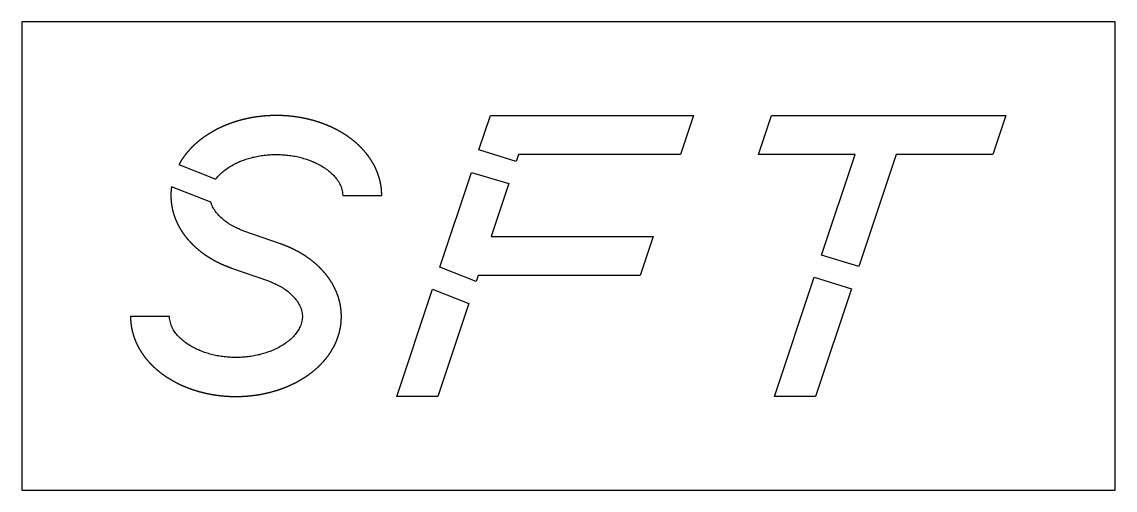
# Model space of a CAD drawing. Extents: x -732 to 2500, y -1000 to 1032.
# Drawn here: x 1000 to 1700, y 400 to 700 of the extents above; entities that cross this region are included whole.
import ezdxf

# ---------------------------------------------------------------- set-up
doc = ezdxf.new("R2010")
doc.units = 0
doc.header["$MEASUREMENT"] = 0
doc.layers.add('Text 5', color=242, linetype='Continuous')

msp = doc.modelspace()

# ---------------------------------------------------------------- linework, layer by layer
at = {"layer": 'Text 5'}
for points in [[(1000, 400), (1700, 400), (1700, 700), (1000, 700)], [(1207.41, 627.46), (1207.21, 627.59), (1207, 627.73), (1206.79, 627.86), (1206.58, 628), (1206.37, 628.13), (1206.16, 628.26), (1205.95, 628.39), (1205.74, 628.52), (1205.53, 628.65), (1205.32, 628.78), (1205.1, 628.91), (1204.89, 629.04), (1204.68, 629.17), (1204.46, 629.29), (1204.25, 629.42), (1204.03, 629.55), (1203.81, 629.67), (1203.6, 629.79), (1203.38, 629.92), (1203.16, 630.04), (1202.94, 630.16), (1202.72, 630.28), (1202.5, 630.4), (1202.28, 630.52), (1202.06, 630.64), (1201.84, 630.76), (1201.62, 630.88), (1201.39, 630.99), (1201.17, 631.11), (1200.95, 631.22), (1200.72, 631.34), (1200.5, 631.45), (1200.27, 631.56), (1200.05, 631.68), (1199.82, 631.79), (1199.59, 631.9), (1199.36, 632.01), (1199.14, 632.12), (1198.91, 632.23), (1198.68, 632.33), (1198.45, 632.44), (1198.22, 632.55), (1197.99, 632.65), (1197.76, 632.76), (1197.53, 632.86), (1197.29, 632.97), (1197.06, 633.07), (1196.83, 633.17), (1196.6, 633.27), (1196.36, 633.37), (1196.13, 633.47), (1195.89, 633.57), (1195.66, 633.67), (1195.42, 633.77), (1195.19, 633.86), (1194.95, 633.96), (1194.71, 634.05), (1194.47, 634.15), (1194.24, 634.24), (1194, 634.34), (1193.76, 634.43), (1193.52, 634.52), (1193.28, 634.61), (1193.04, 634.7), (1192.8, 634.79), (1192.56, 634.88), (1192.32, 634.97), (1192.08, 635.05), (1191.83, 635.14), (1191.59, 635.23), (1191.35, 635.31), (1191.11, 635.39), (1190.86, 635.48), (1190.62, 635.56), (1190.37, 635.64), (1190.13, 635.72), (1189.88, 635.8), (1189.64, 635.88), (1189.39, 635.96), (1189.15, 636.04), (1188.9, 636.12), (1188.65, 636.19), (1188.4, 636.27), (1188.16, 636.34), (1187.91, 636.42), (1187.66, 636.49), (1187.41, 636.57), (1187.16, 636.64), (1186.91, 636.71), (1186.66, 636.78), (1186.41, 636.85), (1186.16, 636.92), (1185.91, 636.99), (1185.66, 637.05), (1185.41, 637.12), (1185.16, 637.19), (1184.91, 637.25), (1184.65, 637.32), (1184.4, 637.38), (1184.15, 637.44), (1183.9, 637.51), (1183.64, 637.57), (1183.39, 637.63), (1183.13, 637.69), (1182.88, 637.75), (1182.63, 637.81), (1182.37, 637.86), (1182.12, 637.92), (1181.86, 637.98), (1181.6, 638.03), (1181.35, 638.09), (1181.09, 638.14), (1180.84, 638.19), (1180.58, 638.25), (1180.32, 638.3), (1180.07, 638.35), (1179.81, 638.4), (1179.55, 638.45), (1179.29, 638.5), (1179.04, 638.54), (1178.78, 638.59), (1178.52, 638.64), (1178.26, 638.68), (1178, 638.73), (1177.74, 638.77), (1177.48, 638.81), (1177.22, 638.86), (1176.96, 638.9), (1176.7, 638.94), (1176.44, 638.98), (1176.18, 639.02), (1175.92, 639.06), (1175.66, 639.09), (1175.4, 639.13), (1175.14, 639.17), (1174.88, 639.2), (1174.62, 639.24), (1174.36, 639.27), (1174.1, 639.3), (1173.83, 639.34), (1173.57, 639.37), (1173.31, 639.4), (1173.05, 639.43), (1172.79, 639.46), (1172.52, 639.49), (1172.26, 639.52), (1172, 639.54), (1171.74, 639.57), (1171.47, 639.59), (1171.21, 639.62), (1170.95, 639.64), (1170.68, 639.67), (1170.42, 639.69), (1170.16, 639.71), (1169.89, 639.73), (1169.63, 639.75), (1169.36, 639.77), (1169.1, 639.79), (1168.84, 639.81), (1168.57, 639.82), (1168.31, 639.84), (1168.04, 639.85), (1167.78, 639.87), (1167.52, 639.88), (1167.25, 639.9), (1166.99, 639.91), (1166.72, 639.92), (1166.46, 639.93), (1166.19, 639.94), (1165.93, 639.95), (1165.66, 639.96), (1165.4, 639.97), (1165.13, 639.97), (1164.87, 639.98), (1164.61, 639.98), (1164.34, 639.99), (1164.08, 639.99), (1163.81, 640), (1163.55, 640), (1163.28, 640), (1163.02, 640), (1162.75, 640), (1162.49, 640), (1162.22, 640), (1161.96, 639.99), (1161.69, 639.99), (1161.43, 639.99), (1161.16, 639.98), (1160.9, 639.98), (1160.63, 639.97), (1160.37, 639.96), (1160.1, 639.96), (1159.84, 639.95), (1159.57, 639.94), (1159.31, 639.93), (1159.04, 639.92), (1158.78, 639.9), (1158.52, 639.89), (1158.25, 639.88), (1157.99, 639.87), (1157.72, 639.85), (1157.46, 639.83), (1157.19, 639.82), (1156.93, 639.8), (1156.67, 639.78), (1156.4, 639.76), (1156.14, 639.75), (1155.88, 639.73), (1155.61, 639.7), (1155.35, 639.68), (1155.09, 639.66), (1154.82, 639.64), (1154.56, 639.61), (1154.3, 639.59), (1154.03, 639.56), (1153.77, 639.54), (1153.51, 639.51), (1153.24, 639.48), (1152.98, 639.45), (1152.72, 639.42), (1152.46, 639.39), (1152.2, 639.36), (1151.93, 639.33), (1151.67, 639.3), (1151.41, 639.26), (1151.15, 639.23), (1150.89, 639.19), (1150.63, 639.16), (1150.37, 639.12), (1150.11, 639.09), (1149.85, 639.05), (1149.58, 639.01), (1149.32, 638.97), (1149.06, 638.93), (1148.8, 638.89), (1148.55, 638.85), (1148.29, 638.8), (1148.03, 638.76), (1147.77, 638.72), (1147.51, 638.67), (1147.25, 638.63), (1146.99, 638.58), (1146.73, 638.53), (1146.48, 638.48), (1146.22, 638.44), (1145.96, 638.39), (1145.7, 638.34), (1145.45, 638.28), (1145.19, 638.23), (1144.93, 638.18), (1144.68, 638.13), (1144.42, 638.07), (1144.17, 638.02), (1143.91, 637.96), (1143.65, 637.91), (1143.4, 637.85), (1143.14, 637.79), (1142.89, 637.73), (1142.64, 637.67), (1142.38, 637.61), (1142.13, 637.55), (1141.87, 637.49), (1141.62, 637.43), (1141.37, 637.36), (1141.12, 637.3), (1140.86, 637.24), (1140.61, 637.17), (1140.36, 637.1), (1140.11, 637.04), (1139.86, 636.97), (1139.61, 636.9), (1139.36, 636.83), (1139.11, 636.76), (1138.86, 636.69), (1138.61, 636.62), (1138.36, 636.55), (1138.11, 636.47), (1137.86, 636.4), (1137.61, 636.33), (1137.37, 636.25), (1137.12, 636.17), (1136.87, 636.1), (1136.63, 636.02), (1136.38, 635.94), (1136.13, 635.86), (1135.89, 635.78), (1135.64, 635.7), (1135.4, 635.62), (1135.15, 635.54), (1134.91, 635.46), (1134.67, 635.37), (1134.42, 635.29), (1134.18, 635.2), (1133.94, 635.12), (1133.7, 635.03), (1133.46, 634.94), (1133.21, 634.86), (1132.97, 634.77), (1132.73, 634.68), (1132.49, 634.59), (1132.25, 634.5), (1132.01, 634.41), (1131.78, 634.31), (1131.54, 634.22), (1131.3, 634.13), (1131.06, 634.03), (1130.83, 633.94), (1130.59, 633.84), (1130.35, 633.74), (1130.12, 633.64), (1129.88, 633.55), (1129.65, 633.45), (1129.41, 633.35), (1129.18, 633.25), (1128.95, 633.15), (1128.71, 633.04), (1128.48, 632.94), (1128.25, 632.84), (1128.02, 632.73), (1127.79, 632.63), (1127.56, 632.52), (1127.33, 632.41), (1127.1, 632.31), (1126.87, 632.2), (1126.64, 632.09), (1126.41, 631.98), (1126.18, 631.87), (1125.96, 631.76), (1125.73, 631.65), (1125.51, 631.54), (1125.28, 631.42), (1125.06, 631.31), (1124.83, 631.19), (1124.61, 631.08), (1124.38, 630.96), (1124.16, 630.85), (1123.94, 630.73), (1123.72, 630.61), (1123.5, 630.49), (1123.28, 630.37), (1123.06, 630.25), (1122.84, 630.13), (1122.62, 630.01), (1122.4, 629.89), (1122.18, 629.76), (1121.97, 629.64), (1121.75, 629.51), (1121.53, 629.39), (1121.32, 629.26), (1121.1, 629.14), (1120.89, 629.01), (1120.68, 628.88), (1120.46, 628.75), (1120.25, 628.62), (1120.04, 628.49), (1119.83, 628.36), (1119.62, 628.23), (1119.41, 628.1), (1119.2, 627.96), (1118.99, 627.83), (1118.78, 627.69), (1118.57, 627.56), (1118.37, 627.42), (1118.16, 627.28), (1117.96, 627.15), (1117.75, 627.01), (1117.55, 626.87), (1117.34, 626.73), (1117.14, 626.59), (1116.94, 626.45), (1116.74, 626.31), (1116.54, 626.16), (1116.34, 626.02), (1116.14, 625.88), (1115.94, 625.73), (1115.74, 625.59), (1115.54, 625.44), (1115.35, 625.29), (1115.15, 625.15), (1114.96, 625), (1114.76, 624.85), (1114.57, 624.7), (1114.37, 624.55), (1114.18, 624.4), (1113.99, 624.25), (1113.8, 624.09), (1113.61, 623.94), (1113.42, 623.79), (1113.23, 623.63), (1113.04, 623.48), (1112.86, 623.32), (1112.67, 623.17), (1112.48, 623.01), (1112.3, 622.85), (1112.11, 622.69), (1111.93, 622.53), (1111.75, 622.37), (1111.57, 622.21), (1111.38, 622.05), (1111.2, 621.89), (1111.02, 621.73), (1110.84, 621.56), (1110.67, 621.4), (1110.49, 621.23), (1110.31, 621.07), (1110.14, 620.9), (1109.96, 620.73), (1109.79, 620.57), (1109.61, 620.4), (1109.44, 620.23), (1109.27, 620.06), (1109.1, 619.89), (1108.93, 619.72), (1108.76, 619.55), (1108.59, 619.38), (1108.43, 619.2), (1108.26, 619.03), (1108.09, 618.86), (1107.93, 618.68), (1107.76, 618.51), (1107.6, 618.33), (1107.44, 618.15), (1107.28, 617.97), (1107.12, 617.8), (1106.96, 617.62), (1106.8, 617.44), (1106.64, 617.26), (1106.48, 617.08), (1106.33, 616.9), (1106.17, 616.71), (1106.02, 616.53), (1105.86, 616.35), (1105.71, 616.16), (1105.56, 615.98), (1105.41, 615.79), (1105.26, 615.61), (1105.11, 615.42), (1104.96, 615.23), (1104.82, 615.05), (1104.67, 614.86), (1104.53, 614.67), (1104.38, 614.48), (1104.24, 614.29), (1104.1, 614.1), (1103.96, 613.91), (1103.82, 613.71), (1103.68, 613.52), (1103.54, 613.33), (1103.4, 613.13), (1103.27, 612.94), (1103.13, 612.74), (1103, 612.55), (1102.86, 612.35), (1102.73, 612.15), (1102.6, 611.95), (1102.47, 611.76), (1102.34, 611.56), (1102.21, 611.36), (1102.09, 611.16), (1101.96, 610.96), (1101.84, 610.76), (1101.71, 610.55), (1101.59, 610.35), (1101.47, 610.15), (1101.35, 609.95), (1101.23, 609.74), (1101.11, 609.54), (1100.99, 609.33), (1100.87, 609.13), (1100.76, 608.92), (1100.65, 608.71), (1100.56, 608.55), (1124.22, 599.26), (1124.48, 599.61), (1125, 600.26), (1125.56, 600.92), (1126.15, 601.57), (1126.78, 602.22), (1127.45, 602.87), (1128.1, 603.46), (1128.72, 604), (1129.37, 604.54), (1130.05, 605.07), (1130.75, 605.59), (1131.48, 606.11), (1132.23, 606.62), (1133, 607.11), (1133.79, 607.6), (1134.61, 608.07), (1135.45, 608.54), (1136.32, 608.99), (1137.13, 609.39), (1137.88, 609.75), (1138.64, 610.1), (1139.42, 610.44), (1140.21, 610.76), (1141.01, 611.08), (1141.82, 611.39), (1142.65, 611.68), (1143.49, 611.97), (1144.33, 612.24), (1145.19, 612.5), (1146.06, 612.75), (1146.94, 612.99), (1147.82, 613.21), (1148.72, 613.42), (1149.62, 613.62), (1150.53, 613.81), (1151.45, 613.98), (1152.37, 614.14), (1153.3, 614.29), (1154.23, 614.42), (1155.17, 614.54), (1156.12, 614.65), (1157.06, 614.74), (1158.01, 614.82), (1158.97, 614.88), (1159.92, 614.93), (1160.88, 614.97), (1161.84, 614.99), (1162.8, 615), (1163.76, 615), (1164.71, 614.98), (1165.67, 614.94), (1166.63, 614.9), (1167.58, 614.83), (1168.53, 614.76), (1169.48, 614.67), (1170.43, 614.57), (1171.37, 614.45), (1172.3, 614.32), (1173.23, 614.18), (1174.16, 614.02), (1175.07, 613.85), (1175.99, 613.67), (1176.89, 613.47), (1177.79, 613.26), (1178.68, 613.04), (1179.56, 612.81), (1180.43, 612.56), (1181.29, 612.31), (1182.14, 612.04), (1182.98, 611.75), (1183.81, 611.46), (1184.62, 611.16), (1185.43, 610.84), (1186.22, 610.52), (1187, 610.18), (1187.77, 609.84), (1188.52, 609.48), (1189.34, 609.08), (1190.2, 608.63), (1191.05, 608.17), (1191.87, 607.7), (1192.67, 607.21), (1193.45, 606.72), (1194.2, 606.22), (1194.93, 605.7), (1195.64, 605.18), (1196.32, 604.65), (1196.98, 604.12), (1197.66, 603.53), (1198.36, 602.89), (1199.03, 602.25), (1199.66, 601.6), (1200.25, 600.94), (1200.82, 600.29), (1201.34, 599.63), (1201.87, 598.92), (1202.38, 598.17), (1202.85, 597.42), (1203.28, 596.68), (1203.69, 595.89), (1204.07, 595.06), (1204.4, 594.24), (1204.68, 593.43), (1204.92, 592.62), (1205.11, 591.77), (1205.27, 590.89), (1205.37, 590.02), (1205.44, 588.75), (1230.42, 588.75), (1230.42, 588.98), (1230.41, 589.22), (1230.41, 589.45), (1230.41, 589.69), (1230.4, 589.92), (1230.39, 590.16), (1230.38, 590.39), (1230.37, 590.63), (1230.36, 590.86), (1230.35, 591.09), (1230.33, 591.33), (1230.32, 591.56), (1230.3, 591.8), (1230.28, 592.03), (1230.26, 592.26), (1230.24, 592.5), (1230.22, 592.73), (1230.19, 592.96), (1230.17, 593.2), (1230.14, 593.43), (1230.11, 593.66), (1230.08, 593.9), (1230.05, 594.13), (1230.02, 594.36), (1229.99, 594.59), (1229.95, 594.82), (1229.91, 595.06), (1229.88, 595.29), (1229.84, 595.52), (1229.8, 595.75), (1229.76, 595.98), (1229.71, 596.21), (1229.67, 596.44), (1229.62, 596.67), (1229.58, 596.9), (1229.53, 597.13), (1229.48, 597.36), (1229.43, 597.59), (1229.37, 597.82), (1229.32, 598.05), (1229.27, 598.28), (1229.21, 598.5), (1229.15, 598.73), (1229.09, 598.96), (1229.03, 599.19), (1228.97, 599.41), (1228.91, 599.64), (1228.84, 599.86), (1228.78, 600.09), (1228.71, 600.32), (1228.64, 600.54), (1228.58, 600.77), (1228.5, 600.99), (1228.43, 601.21), (1228.36, 601.44), (1228.29, 601.66), (1228.21, 601.88), (1228.13, 602.1), (1228.06, 602.33), (1227.98, 602.55), (1227.9, 602.77), (1227.81, 602.99), (1227.73, 603.21), (1227.65, 603.43), (1227.56, 603.65), (1227.48, 603.87), (1227.39, 604.08), (1227.3, 604.3), (1227.21, 604.52), (1227.12, 604.74), (1227.02, 604.95), (1226.93, 605.17), (1226.84, 605.38), (1226.74, 605.6), (1226.64, 605.81), (1226.54, 606.03), (1226.44, 606.24), (1226.34, 606.45), (1226.24, 606.67), (1226.14, 606.88), (1226.03, 607.09), (1225.93, 607.3), (1225.82, 607.51), (1225.71, 607.72), (1225.61, 607.93), (1225.5, 608.14), (1225.38, 608.35), (1225.27, 608.56), (1225.16, 608.76), (1225.04, 608.97), (1224.93, 609.18), (1224.81, 609.38), (1224.7, 609.59), (1224.58, 609.79), (1224.46, 610), (1224.34, 610.2), (1224.21, 610.4), (1224.09, 610.61), (1223.97, 610.81), (1223.84, 611.01), (1223.72, 611.21), (1223.59, 611.41), (1223.46, 611.61), (1223.33, 611.81), (1223.2, 612), (1223.07, 612.2), (1222.94, 612.4), (1222.8, 612.6), (1222.67, 612.79), (1222.53, 612.99), (1222.4, 613.18), (1222.26, 613.37), (1222.12, 613.57), (1221.98, 613.76), (1221.84, 613.95), (1221.7, 614.14), (1221.56, 614.34), (1221.42, 614.53), (1221.27, 614.71), (1221.13, 614.9), (1220.98, 615.09), (1220.83, 615.28), (1220.69, 615.47), (1220.54, 615.65), (1220.39, 615.84), (1220.24, 616.02), (1220.08, 616.21), (1219.93, 616.39), (1219.78, 616.58), (1219.62, 616.76), (1219.47, 616.94), (1219.31, 617.12), (1219.15, 617.3), (1219, 617.48), (1218.84, 617.66), (1218.68, 617.84), (1218.52, 618.02), (1218.35, 618.2), (1218.19, 618.37), (1218.03, 618.55), (1217.86, 618.72), (1217.7, 618.9), (1217.53, 619.07), (1217.37, 619.25), (1217.2, 619.42), (1217.03, 619.59), (1216.86, 619.76), (1216.69, 619.93), (1216.52, 620.1), (1216.35, 620.27), (1216.18, 620.44), (1216, 620.61), (1215.83, 620.78), (1215.65, 620.94), (1215.48, 621.11), (1215.3, 621.27), (1215.12, 621.44), (1214.94, 621.6), (1214.76, 621.77), (1214.59, 621.93), (1214.4, 622.09), (1214.22, 622.25), (1214.04, 622.41), (1213.86, 622.57), (1213.67, 622.73), (1213.49, 622.89), (1213.3, 623.05), (1213.12, 623.2), (1212.93, 623.36), (1212.74, 623.52), (1212.56, 623.67), (1212.37, 623.83), (1212.18, 623.98), (1211.99, 624.13), (1211.8, 624.28), (1211.6, 624.44), (1211.41, 624.59), (1211.22, 624.74), (1211.02, 624.89), (1210.83, 625.04), (1210.63, 625.18), (1210.44, 625.33), (1210.24, 625.48), (1210.04, 625.62), (1209.84, 625.77), (1209.65, 625.91), (1209.45, 626.06), (1209.25, 626.2), (1209.04, 626.34), (1208.84, 626.48), (1208.64, 626.62), (1208.44, 626.77), (1208.23, 626.9), (1208.03, 627.04), (1207.83, 627.18), (1207.62, 627.32)], [(1292.65, 617.96), (1300, 640), (1430, 640), (1421.67, 615), (1318.02, 615), (1316.56, 610.62)], [(1512.02, 550.58), (1533.49, 615), (1471.67, 615), (1480, 640), (1630, 640), (1621.67, 615), (1559.84, 615), (1535.92, 543.24)], [(1267.64, 542.91), (1287.85, 603.56), (1311.81, 596.38), (1300.52, 562.5), (1404.17, 562.5), (1395.83, 537.5), (1292.19, 537.5), (1290.94, 533.76)], [(1142.11, 566.01), (1141.25, 566.33), (1140.44, 566.64), (1139.65, 566.96), (1138.87, 567.3), (1138.1, 567.64), (1137.35, 568), (1136.53, 568.4), (1135.67, 568.85), (1134.82, 569.31), (1134, 569.78), (1133.19, 570.26), (1132.42, 570.76), (1131.66, 571.26), (1130.93, 571.78), (1130.22, 572.3), (1129.54, 572.83), (1128.88, 573.36), (1128.2, 573.95), (1127.5, 574.59), (1126.83, 575.23), (1126.2, 575.88), (1125.6, 576.53), (1125.04, 577.19), (1124.51, 577.85), (1123.98, 578.55), (1123.47, 579.3), (1123, 580.05), (1122.57, 580.8), (1122.16, 581.59), (1121.77, 582.42), (1121.44, 583.24), (1121.04, 584.39), (1095.81, 594.3), (1095.81, 594.3), (1095.77, 594.07), (1095.74, 593.84), (1095.71, 593.6), (1095.69, 593.37), (1095.66, 593.14), (1095.63, 592.91), (1095.61, 592.67), (1095.59, 592.44), (1095.57, 592.21), (1095.55, 591.97), (1095.53, 591.74), (1095.51, 591.5), (1095.5, 591.27), (1095.48, 591.04), (1095.47, 590.8), (1095.46, 590.57), (1095.45, 590.33), (1095.44, 590.1), (1095.43, 589.86), (1095.43, 589.63), (1095.42, 589.4), (1095.42, 589.16), (1095.42, 588.93), (1095.42, 588.69), (1095.42, 588.46), (1095.42, 588.22), (1095.42, 587.99), (1095.43, 587.75), (1095.44, 587.52), (1095.44, 587.28), (1095.45, 587.05), (1095.46, 586.82), (1095.48, 586.58), (1095.49, 586.35), (1095.5, 586.11), (1095.52, 585.88), (1095.54, 585.65), (1095.56, 585.41), (1095.58, 585.18), (1095.6, 584.95), (1095.62, 584.71), (1095.65, 584.48), (1095.67, 584.25), (1095.7, 584.01), (1095.73, 583.78), (1095.76, 583.55), (1095.79, 583.31), (1095.82, 583.08), (1095.86, 582.85), (1095.89, 582.62), (1095.93, 582.39), (1095.97, 582.15), (1096.01, 581.92), (1096.05, 581.69), (1096.09, 581.46), (1096.13, 581.23), (1096.18, 581), (1096.22, 580.77), (1096.27, 580.54), (1096.32, 580.31), (1096.37, 580.08), (1096.42, 579.85), (1096.47, 579.62), (1096.53, 579.4), (1096.58, 579.17), (1096.64, 578.94), (1096.7, 578.71), (1096.76, 578.48), (1096.82, 578.26), (1096.88, 578.03), (1096.94, 577.8), (1097.01, 577.58), (1097.07, 577.35), (1097.14, 577.13), (1097.21, 576.9), (1097.28, 576.68), (1097.35, 576.46), (1097.42, 576.23), (1097.49, 576.01), (1097.57, 575.79), (1097.64, 575.56), (1097.72, 575.34), (1097.8, 575.12), (1097.88, 574.9), (1097.96, 574.68), (1098.04, 574.46), (1098.12, 574.24), (1098.21, 574.02), (1098.29, 573.8), (1098.38, 573.58), (1098.47, 573.36), (1098.56, 573.14), (1098.65, 572.93), (1098.74, 572.71), (1098.83, 572.49), (1098.93, 572.28), (1099.02, 572.06), (1099.12, 571.85), (1099.22, 571.63), (1099.31, 571.42), (1099.41, 571.2), (1099.52, 570.99), (1099.62, 570.78), (1099.72, 570.57), (1099.83, 570.36), (1099.93, 570.15), (1100.04, 569.93), (1100.15, 569.72), (1100.25, 569.52), (1100.37, 569.31), (1100.48, 569.1), (1100.59, 568.89), (1100.7, 568.68), (1100.82, 568.48), (1100.93, 568.27), (1101.05, 568.07), (1101.17, 567.86), (1101.29, 567.66), (1101.41, 567.45), (1101.53, 567.25), (1101.65, 567.05), (1101.77, 566.84), (1101.9, 566.64), (1102.02, 566.44), (1102.15, 566.24), (1102.28, 566.04), (1102.4, 565.84), (1102.53, 565.64), (1102.66, 565.45), (1102.8, 565.25), (1102.93, 565.05), (1103.06, 564.86), (1103.2, 564.66), (1103.33, 564.47), (1103.47, 564.27), (1103.61, 564.08), (1103.75, 563.88), (1103.89, 563.69), (1104.03, 563.5), (1104.17, 563.31), (1104.31, 563.12), (1104.45, 562.93), (1104.6, 562.74), (1104.74, 562.55), (1104.89, 562.36), (1105.04, 562.17), (1105.19, 561.99), (1105.33, 561.8), (1105.48, 561.61), (1105.64, 561.43), (1105.79, 561.25), (1105.94, 561.06), (1106.09, 560.88), (1106.25, 560.7), (1106.4, 560.51), (1106.56, 560.33), (1106.72, 560.15), (1106.88, 559.97), (1107.04, 559.79), (1107.2, 559.62), (1107.36, 559.44), (1107.52, 559.26), (1107.68, 559.08), (1107.85, 558.91), (1108.01, 558.73), (1108.18, 558.56), (1108.34, 558.38), (1108.51, 558.21), (1108.68, 558.04), (1108.84, 557.87), (1109.01, 557.7), (1109.18, 557.52), (1109.36, 557.35), (1109.53, 557.19), (1109.7, 557.02), (1109.87, 556.85), (1110.05, 556.68), (1110.22, 556.52), (1110.4, 556.35), (1110.58, 556.18), (1110.76, 556.02), (1110.93, 555.86), (1111.11, 555.69), (1111.29, 555.53), (1111.47, 555.37), (1111.66, 555.21), (1111.84, 555.05), (1112.02, 554.89), (1112.21, 554.73), (1112.39, 554.57), (1112.58, 554.41), (1112.76, 554.26), (1112.95, 554.1), (1113.14, 553.94), (1113.32, 553.79), (1113.51, 553.64), (1113.7, 553.48), (1113.89, 553.33), (1114.09, 553.18), (1114.28, 553.03), (1114.47, 552.88), (1114.66, 552.73), (1114.86, 552.58), (1115.05, 552.43), (1115.25, 552.28), (1115.44, 552.13), (1115.64, 551.99), (1115.84, 551.84), (1116.04, 551.7), (1116.24, 551.55), (1116.44, 551.41), (1116.64, 551.26), (1116.84, 551.12), (1117.04, 550.98), (1117.24, 550.84), (1117.45, 550.7), (1117.65, 550.56), (1117.85, 550.42), (1118.06, 550.28), (1118.26, 550.15), (1118.47, 550.01), (1118.68, 549.87), (1118.89, 549.74), (1119.09, 549.61), (1119.3, 549.47), (1119.51, 549.34), (1119.72, 549.21), (1119.93, 549.07), (1120.14, 548.94), (1120.36, 548.81), (1120.57, 548.68), (1120.78, 548.56), (1121, 548.43), (1121.21, 548.3), (1121.43, 548.17), (1121.64, 548.05), (1121.86, 547.92), (1122.07, 547.8), (1122.29, 547.68), (1122.51, 547.55), (1122.73, 547.43), (1122.95, 547.31), (1123.17, 547.19), (1123.39, 547.07), (1123.61, 546.95), (1123.83, 546.83), (1124.05, 546.71), (1124.27, 546.6), (1124.5, 546.48), (1124.72, 546.36), (1124.94, 546.25), (1125.17, 546.13), (1125.39, 546.02), (1125.62, 545.91), (1125.84, 545.8), (1126.07, 545.68), (1126.3, 545.57), (1126.53, 545.46), (1126.75, 545.36), (1126.98, 545.25), (1127.21, 545.14), (1127.44, 545.03), (1127.67, 544.93), (1127.9, 544.82), (1128.13, 544.72), (1128.36, 544.61), (1128.6, 544.51), (1128.83, 544.41), (1129.06, 544.3), (1129.3, 544.2), (1129.53, 544.1), (1129.76, 544), (1130, 543.9), (1130.23, 543.81), (1130.47, 543.71), (1130.71, 543.61), (1130.94, 543.52), (1131.18, 543.42), (1131.42, 543.33), (1131.66, 543.23), (1131.89, 543.14), (1132.13, 543.05), (1132.37, 542.96), (1132.61, 542.87), (1132.85, 542.78), (1133.09, 542.69), (1133.33, 542.6), (1133.58, 542.51), (1133.82, 542.43), (1134.06, 542.34), (1134.3, 542.25), (1157.89, 533.99), (1158.75, 533.67), (1159.56, 533.36), (1160.35, 533.04), (1161.13, 532.7), (1161.9, 532.36), (1162.65, 532), (1163.47, 531.6), (1164.33, 531.15), (1165.18, 530.69), (1166, 530.22), (1166.81, 529.74), (1167.58, 529.24), (1168.34, 528.74), (1169.07, 528.22), (1169.78, 527.7), (1170.46, 527.17), (1171.12, 526.64), (1171.8, 526.05), (1172.5, 525.41), (1173.17, 524.77), (1173.8, 524.12), (1174.4, 523.47), (1174.96, 522.81), (1175.49, 522.15), (1176.02, 521.45), (1176.53, 520.7), (1177, 519.95), (1177.43, 519.2), (1177.84, 518.41), (1178.23, 517.58), (1178.56, 516.76), (1178.84, 515.95), (1179.08, 515.14), (1179.28, 514.3), (1179.43, 513.41), (1179.53, 512.54), (1179.58, 511.66), (1179.58, 510.79), (1179.53, 509.92), (1179.43, 509.04), (1179.27, 508.16), (1179.06, 507.31), (1178.83, 506.5), (1178.54, 505.69), (1178.21, 504.87), (1177.84, 504.09), (1177.46, 503.35), (1177.03, 502.6), (1176.56, 501.85), (1176.05, 501.1), (1175.52, 500.39), (1175, 499.74), (1174.44, 499.08), (1173.85, 498.43), (1173.22, 497.78), (1172.55, 497.13), (1171.9, 496.54), (1171.28, 496), (1170.63, 495.46), (1169.95, 494.93), (1169.25, 494.41), (1168.52, 493.89), (1167.77, 493.38), (1167, 492.89), (1166.21, 492.4), (1165.39, 491.93), (1164.55, 491.46), (1163.68, 491.01), (1162.87, 490.61), (1162.12, 490.25), (1161.36, 489.9), (1160.58, 489.56), (1159.79, 489.24), (1158.99, 488.92), (1158.18, 488.61), (1157.35, 488.32), (1156.51, 488.03), (1155.67, 487.76), (1154.81, 487.5), (1153.94, 487.25), (1153.06, 487.01), (1152.18, 486.79), (1151.28, 486.58), (1150.38, 486.38), (1149.47, 486.19), (1148.55, 486.02), (1147.63, 485.86), (1146.7, 485.71), (1145.77, 485.58), (1144.83, 485.46), (1143.88, 485.35), (1142.94, 485.26), (1141.99, 485.18), (1141.03, 485.12), (1140.08, 485.07), (1139.12, 485.03), (1138.16, 485.01), (1137.2, 485), (1136.24, 485), (1135.29, 485.02), (1134.33, 485.06), (1133.37, 485.1), (1132.42, 485.17), (1131.47, 485.24), (1130.52, 485.33), (1129.57, 485.43), (1128.63, 485.55), (1127.7, 485.68), (1126.77, 485.82), (1125.84, 485.98), (1124.93, 486.15), (1124.01, 486.33), (1123.11, 486.53), (1122.21, 486.74), (1121.32, 486.96), (1120.44, 487.19), (1119.57, 487.44), (1118.71, 487.69), (1117.86, 487.96), (1117.02, 488.25), (1116.19, 488.54), (1115.38, 488.84), (1114.57, 489.16), (1113.78, 489.48), (1113, 489.82), (1112.23, 490.16), (1111.48, 490.52), (1110.66, 490.92), (1109.8, 491.37), (1108.95, 491.83), (1108.13, 492.3), (1107.33, 492.79), (1106.55, 493.28), (1105.8, 493.78), (1105.07, 494.3), (1104.36, 494.82), (1103.68, 495.35), (1103.02, 495.88), (1102.34, 496.47), (1101.64, 497.11), (1100.97, 497.75), (1100.34, 498.4), (1099.75, 499.06), (1099.18, 499.71), (1098.66, 500.37), (1098.13, 501.08), (1097.62, 501.83), (1097.15, 502.58), (1096.72, 503.32), (1096.31, 504.11), (1095.93, 504.94), (1095.6, 505.76), (1095.32, 506.57), (1095.08, 507.38), (1094.89, 508.23), (1094.73, 509.11), (1094.63, 509.98), (1094.56, 511.25), (1069.58, 511.25), (1069.58, 511.02), (1069.59, 510.78), (1069.59, 510.55), (1069.59, 510.31), (1069.6, 510.08), (1069.61, 509.84), (1069.62, 509.61), (1069.63, 509.37), (1069.64, 509.14), (1069.65, 508.91), (1069.67, 508.67), (1069.68, 508.44), (1069.7, 508.2), (1069.72, 507.97), (1069.74, 507.74), (1069.76, 507.5), (1069.78, 507.27), (1069.81, 507.04), (1069.83, 506.8), (1069.86, 506.57), (1069.89, 506.34), (1069.92, 506.1), (1069.95, 505.87), (1069.98, 505.64), (1070.01, 505.41), (1070.05, 505.18), (1070.09, 504.94), (1070.12, 504.71), (1070.16, 504.48), (1070.2, 504.25), (1070.24, 504.02), (1070.29, 503.79), (1070.33, 503.56), (1070.38, 503.33), (1070.42, 503.1), (1070.47, 502.87), (1070.52, 502.64), (1070.57, 502.41), (1070.63, 502.18), (1070.68, 501.95), (1070.73, 501.72), (1070.79, 501.5), (1070.85, 501.27), (1070.91, 501.04), (1070.97, 500.81), (1071.03, 500.59), (1071.09, 500.36), (1071.16, 500.14), (1071.22, 499.91), (1071.29, 499.68), (1071.36, 499.46), (1071.42, 499.23), (1071.5, 499.01), (1071.57, 498.79), (1071.64, 498.56), (1071.71, 498.34), (1071.79, 498.12), (1071.87, 497.9), (1071.94, 497.67), (1072.02, 497.45), (1072.1, 497.23), (1072.19, 497.01), (1072.27, 496.79), (1072.35, 496.57), (1072.44, 496.35), (1072.52, 496.13), (1072.61, 495.92), (1072.7, 495.7), (1072.79, 495.48), (1072.88, 495.26), (1072.98, 495.05), (1073.07, 494.83), (1073.16, 494.62), (1073.26, 494.4), (1073.36, 494.19), (1073.46, 493.97), (1073.56, 493.76), (1073.66, 493.55), (1073.76, 493.33), (1073.86, 493.12), (1073.97, 492.91), (1074.07, 492.7), (1074.18, 492.49), (1074.29, 492.28), (1074.39, 492.07), (1074.5, 491.86), (1074.62, 491.65), (1074.73, 491.44), (1074.84, 491.24), (1074.96, 491.03), (1075.07, 490.82), (1075.19, 490.62), (1075.3, 490.41), (1075.42, 490.21), (1075.54, 490), (1075.66, 489.8), (1075.79, 489.6), (1075.91, 489.39), (1076.03, 489.19), (1076.16, 488.99), (1076.28, 488.79), (1076.41, 488.59), (1076.54, 488.39), (1076.67, 488.19), (1076.8, 488), (1076.93, 487.8), (1077.06, 487.6), (1077.2, 487.4), (1077.33, 487.21), (1077.47, 487.01), (1077.6, 486.82), (1077.74, 486.63), (1077.88, 486.43), (1078.02, 486.24), (1078.16, 486.05), (1078.3, 485.86), (1078.44, 485.66), (1078.58, 485.47), (1078.73, 485.29), (1078.87, 485.1), (1079.02, 484.91), (1079.17, 484.72), (1079.31, 484.53), (1079.46, 484.35), (1079.61, 484.16), (1079.76, 483.98), (1079.92, 483.79), (1080.07, 483.61), (1080.22, 483.42), (1080.38, 483.24), (1080.53, 483.06), (1080.69, 482.88), (1080.85, 482.7), (1081, 482.52), (1081.16, 482.34), (1081.32, 482.16), (1081.48, 481.98), (1081.65, 481.8), (1081.81, 481.63), (1081.97, 481.45), (1082.14, 481.28), (1082.3, 481.1), (1082.47, 480.93), (1082.63, 480.75), (1082.8, 480.58), (1082.97, 480.41), (1083.14, 480.24), (1083.31, 480.07), (1083.48, 479.9), (1083.65, 479.73), (1083.82, 479.56), (1084, 479.39), (1084.17, 479.22), (1084.35, 479.06), (1084.52, 478.89), (1084.7, 478.73), (1084.88, 478.56), (1085.06, 478.4), (1085.24, 478.23), (1085.41, 478.07), (1085.6, 477.91), (1085.78, 477.75), (1085.96, 477.59), (1086.14, 477.43), (1086.33, 477.27), (1086.51, 477.11), (1086.7, 476.95), (1086.88, 476.8), (1087.07, 476.64), (1087.26, 476.48), (1087.44, 476.33), (1087.63, 476.17), (1087.82, 476.02), (1088.01, 475.87), (1088.2, 475.72), (1088.4, 475.56), (1088.59, 475.41), (1088.78, 475.26), (1088.98, 475.11), (1089.17, 474.96), (1089.37, 474.82), (1089.56, 474.67), (1089.76, 474.52), (1089.96, 474.38), (1090.16, 474.23), (1090.35, 474.09), (1090.55, 473.94), (1090.75, 473.8), (1090.96, 473.66), (1091.16, 473.52), (1091.36, 473.38), (1091.56, 473.23), (1091.77, 473.1), (1091.97, 472.96), (1092.17, 472.82), (1092.38, 472.68), (1092.59, 472.54), (1092.79, 472.41), (1093, 472.27), (1093.21, 472.14), (1093.42, 472), (1093.63, 471.87), (1093.84, 471.74), (1094.05, 471.61), (1094.26, 471.48), (1094.47, 471.35), (1094.68, 471.22), (1094.9, 471.09), (1095.11, 470.96), (1095.32, 470.83), (1095.54, 470.71), (1095.75, 470.58), (1095.97, 470.45), (1096.19, 470.33), (1096.4, 470.21), (1096.62, 470.08), (1096.84, 469.96), (1097.06, 469.84), (1097.28, 469.72), (1097.5, 469.6), (1097.72, 469.48), (1097.94, 469.36), (1098.16, 469.24), (1098.38, 469.12), (1098.61, 469.01), (1098.83, 468.89), (1099.05, 468.78), (1099.28, 468.66), (1099.5, 468.55), (1099.73, 468.44), (1099.95, 468.32), (1100.18, 468.21), (1100.41, 468.1), (1100.64, 467.99), (1100.86, 467.88), (1101.09, 467.77), (1101.32, 467.67), (1101.55, 467.56), (1101.78, 467.45), (1102.01, 467.35), (1102.24, 467.24), (1102.47, 467.14), (1102.71, 467.03), (1102.94, 466.93), (1103.17, 466.83), (1103.4, 466.73), (1103.64, 466.63), (1103.87, 466.53), (1104.11, 466.43), (1104.34, 466.33), (1104.58, 466.23), (1104.81, 466.14), (1105.05, 466.04), (1105.29, 465.95), (1105.53, 465.85), (1105.76, 465.76), (1106, 465.66), (1106.24, 465.57), (1106.48, 465.48), (1106.72, 465.39), (1106.96, 465.3), (1107.2, 465.21), (1107.44, 465.12), (1107.68, 465.03), (1107.92, 464.95), (1108.17, 464.86), (1108.41, 464.77), (1108.65, 464.69), (1108.89, 464.61), (1109.14, 464.52), (1109.38, 464.44), (1109.63, 464.36), (1109.87, 464.28), (1110.12, 464.2), (1110.36, 464.12), (1110.61, 464.04), (1110.85, 463.96), (1111.1, 463.88), (1111.35, 463.81), (1111.6, 463.73), (1111.84, 463.66), (1112.09, 463.58), (1112.34, 463.51), (1112.59, 463.43), (1112.84, 463.36), (1113.09, 463.29), (1113.34, 463.22), (1113.59, 463.15), (1113.84, 463.08), (1114.09, 463.01), (1114.34, 462.95), (1114.59, 462.88), (1114.84, 462.81), (1115.09, 462.75), (1115.35, 462.68), (1115.6, 462.62), (1115.85, 462.56), (1116.1, 462.49), (1116.36, 462.43), (1116.61, 462.37), (1116.87, 462.31), (1117.12, 462.25), (1117.37, 462.19), (1117.63, 462.14), (1117.88, 462.08), (1118.14, 462.02), (1118.4, 461.97), (1118.65, 461.91), (1118.91, 461.86), (1119.16, 461.81), (1119.42, 461.75), (1119.68, 461.7), (1119.93, 461.65), (1120.19, 461.6), (1120.45, 461.55), (1120.71, 461.5), (1120.96, 461.46), (1121.22, 461.41), (1121.48, 461.36), (1121.74, 461.32), (1122, 461.27), (1122.26, 461.23), (1122.52, 461.19), (1122.78, 461.14), (1123.04, 461.1), (1123.3, 461.06), (1123.56, 461.02), (1123.82, 460.98), (1124.08, 460.94), (1124.34, 460.91), (1124.6, 460.87), (1124.86, 460.83), (1125.12, 460.8), (1125.38, 460.76), (1125.64, 460.73), (1125.9, 460.7), (1126.17, 460.66), (1126.43, 460.63), (1126.69, 460.6), (1126.95, 460.57), (1127.21, 460.54), (1127.48, 460.51), (1127.74, 460.48), (1128, 460.46), (1128.26, 460.43), (1128.53, 460.41), (1128.79, 460.38), (1129.05, 460.36), (1129.32, 460.33), (1129.58, 460.31), (1129.84, 460.29), (1130.11, 460.27), (1130.37, 460.25), (1130.64, 460.23), (1130.9, 460.21), (1131.16, 460.19), (1131.43, 460.18), (1131.69, 460.16), (1131.96, 460.15), (1132.22, 460.13), (1132.48, 460.12), (1132.75, 460.1), (1133.01, 460.09), (1133.28, 460.08), (1133.54, 460.07), (1133.81, 460.06), (1134.07, 460.05), (1134.34, 460.04), (1134.6, 460.03), (1134.87, 460.03), (1135.13, 460.02), (1135.39, 460.02), (1135.66, 460.01), (1135.92, 460.01), (1136.19, 460), (1136.45, 460), (1136.72, 460), (1136.98, 460), (1137.25, 460), (1137.51, 460), (1137.78, 460), (1138.04, 460.01), (1138.31, 460.01), (1138.57, 460.01), (1138.84, 460.02), (1139.1, 460.02), (1139.37, 460.03), (1139.63, 460.04), (1139.9, 460.04), (1140.16, 460.05), (1140.43, 460.06), (1140.69, 460.07), (1140.96, 460.08), (1141.22, 460.1), (1141.48, 460.11), (1141.75, 460.12), (1142.01, 460.13), (1142.28, 460.15), (1142.54, 460.17), (1142.81, 460.18), (1143.07, 460.2), (1143.33, 460.22), (1143.6, 460.24), (1143.86, 460.25), (1144.12, 460.27), (1144.39, 460.3), (1144.65, 460.32), (1144.91, 460.34), (1145.18, 460.36), (1145.44, 460.39), (1145.7, 460.41), (1145.97, 460.44), (1146.23, 460.46), (1146.49, 460.49), (1146.76, 460.52), (1147.02, 460.55), (1147.28, 460.58), (1147.54, 460.61), (1147.8, 460.64), (1148.07, 460.67), (1148.33, 460.7), (1148.59, 460.74), (1148.85, 460.77), (1149.11, 460.81), (1149.37, 460.84), (1149.63, 460.88), (1149.89, 460.91), (1150.15, 460.95), (1150.42, 460.99), (1150.68, 461.03), (1150.94, 461.07), (1151.2, 461.11), (1151.45, 461.15), (1151.71, 461.2), (1151.97, 461.24), (1152.23, 461.28), (1152.49, 461.33), (1152.75, 461.37), (1153.01, 461.42), (1153.27, 461.47), (1153.52, 461.52), (1153.78, 461.56), (1154.04, 461.61), (1154.3, 461.66), (1154.55, 461.72), (1154.81, 461.77), (1155.07, 461.82), (1155.32, 461.87), (1155.58, 461.93), (1155.83, 461.98), (1156.09, 462.04), (1156.35, 462.09), (1156.6, 462.15), (1156.86, 462.21), (1157.11, 462.27), (1157.36, 462.33), (1157.62, 462.39), (1157.87, 462.45), (1158.13, 462.51), (1158.38, 462.57), (1158.63, 462.64), (1158.88, 462.7), (1159.14, 462.76), (1159.39, 462.83), (1159.64, 462.9), (1159.89, 462.96), (1160.14, 463.03), (1160.39, 463.1), (1160.64, 463.17), (1160.89, 463.24), (1161.14, 463.31), (1161.39, 463.38), (1161.64, 463.45), (1161.89, 463.53), (1162.14, 463.6), (1162.39, 463.67), (1162.63, 463.75), (1162.88, 463.83), (1163.13, 463.9), (1163.37, 463.98), (1163.62, 464.06), (1163.87, 464.14), (1164.11, 464.22), (1164.36, 464.3), (1164.6, 464.38), (1164.85, 464.46), (1165.09, 464.54), (1165.33, 464.63), (1165.58, 464.71), (1165.82, 464.8), (1166.06, 464.88), (1166.3, 464.97), (1166.54, 465.06), (1166.79, 465.14), (1167.03, 465.23), (1167.27, 465.32), (1167.51, 465.41), (1167.75, 465.5), (1167.99, 465.59), (1168.22, 465.69), (1168.46, 465.78), (1168.7, 465.87), (1168.94, 465.97), (1169.17, 466.06), (1169.41, 466.16), (1169.65, 466.26), (1169.88, 466.36), (1170.12, 466.45), (1170.35, 466.55), (1170.59, 466.65), (1170.82, 466.75), (1171.05, 466.85), (1171.29, 466.96), (1171.52, 467.06), (1171.75, 467.16), (1171.98, 467.27), (1172.21, 467.37), (1172.44, 467.48), (1172.67, 467.59), (1172.9, 467.69), (1173.13, 467.8), (1173.36, 467.91), (1173.59, 468.02), (1173.82, 468.13), (1174.04, 468.24), (1174.27, 468.35), (1174.49, 468.46), (1174.72, 468.58), (1174.94, 468.69), (1175.17, 468.81), (1175.39, 468.92), (1175.62, 469.04), (1175.84, 469.15), (1176.06, 469.27), (1176.28, 469.39), (1176.5, 469.51), (1176.72, 469.63), (1176.94, 469.75), (1177.16, 469.87), (1177.38, 469.99), (1177.6, 470.11), (1177.82, 470.24), (1178.03, 470.36), (1178.25, 470.49), (1178.47, 470.61), (1178.68, 470.74), (1178.9, 470.86), (1179.11, 470.99), (1179.32, 471.12), (1179.54, 471.25), (1179.75, 471.38), (1179.96, 471.51), (1180.17, 471.64), (1180.38, 471.77), (1180.59, 471.9), (1180.8, 472.04), (1181.01, 472.17), (1181.22, 472.31), (1181.43, 472.44), (1181.63, 472.58), (1181.84, 472.72), (1182.04, 472.85), (1182.25, 472.99), (1182.45, 473.13), (1182.66, 473.27), (1182.86, 473.41), (1183.06, 473.55), (1183.26, 473.69), (1183.46, 473.84), (1183.66, 473.98), (1183.86, 474.12), (1184.06, 474.27), (1184.26, 474.41), (1184.46, 474.56), (1184.65, 474.71), (1184.85, 474.85), (1185.04, 475), (1185.24, 475.15), (1185.43, 475.3), (1185.63, 475.45), (1185.82, 475.6), (1186.01, 475.75), (1186.2, 475.91), (1186.39, 476.06), (1186.58, 476.21), (1186.77, 476.37), (1186.96, 476.52), (1187.14, 476.68), (1187.33, 476.83), (1187.52, 476.99), (1187.7, 477.15), (1187.89, 477.31), (1188.07, 477.47), (1188.25, 477.63), (1188.43, 477.79), (1188.62, 477.95), (1188.8, 478.11), (1188.98, 478.27), (1189.16, 478.44), (1189.33, 478.6), (1189.51, 478.77), (1189.69, 478.93), (1189.86, 479.1), (1190.04, 479.27), (1190.21, 479.43), (1190.39, 479.6), (1190.56, 479.77), (1190.73, 479.94), (1190.9, 480.11), (1191.07, 480.28), (1191.24, 480.45), (1191.41, 480.62), (1191.57, 480.8), (1191.74, 480.97), (1191.91, 481.14), (1192.07, 481.32), (1192.24, 481.49), (1192.4, 481.67), (1192.56, 481.85), (1192.72, 482.03), (1192.88, 482.2), (1193.04, 482.38), (1193.2, 482.56), (1193.36, 482.74), (1193.52, 482.92), (1193.67, 483.1), (1193.83, 483.29), (1193.98, 483.47), (1194.14, 483.65), (1194.29, 483.84), (1194.44, 484.02), (1194.59, 484.21), (1194.74, 484.39), (1194.89, 484.58), (1195.04, 484.77), (1195.18, 484.95), (1195.33, 485.14), (1195.47, 485.33), (1195.62, 485.52), (1195.76, 485.71), (1195.9, 485.9), (1196.04, 486.09), (1196.18, 486.29), (1196.32, 486.48), (1196.46, 486.67), (1196.6, 486.87), (1196.73, 487.06), (1196.87, 487.26), (1197, 487.45), (1197.14, 487.65), (1197.27, 487.85), (1197.4, 488.05), (1197.53, 488.24), (1197.66, 488.44), (1197.79, 488.64), (1197.91, 488.84), (1198.04, 489.04), (1198.16, 489.24), (1198.29, 489.45), (1198.41, 489.65), (1198.53, 489.85), (1198.65, 490.05), (1198.77, 490.26), (1198.89, 490.46), (1199.01, 490.67), (1199.13, 490.87), (1199.24, 491.08), (1199.35, 491.29), (1199.47, 491.49), (1199.58, 491.7), (1199.69, 491.91), (1199.8, 492.12), (1199.91, 492.33), (1200.02, 492.54), (1200.12, 492.75), (1200.23, 492.96), (1200.33, 493.17), (1200.43, 493.38), (1200.54, 493.6), (1200.64, 493.81), (1200.73, 494.02), (1200.83, 494.24), (1200.93, 494.45), (1201.03, 494.67), (1201.12, 494.88), (1201.21, 495.1), (1201.31, 495.32), (1201.4, 495.53), (1201.49, 495.75), (1201.58, 495.97), (1201.66, 496.19), (1201.75, 496.41), (1201.83, 496.63), (1201.92, 496.85), (1202, 497.07), (1202.08, 497.29), (1202.16, 497.51), (1202.24, 497.73), (1202.32, 497.95), (1202.4, 498.17), (1202.47, 498.4), (1202.54, 498.62), (1202.62, 498.84), (1202.69, 499.07), (1202.76, 499.29), (1202.83, 499.52), (1202.9, 499.74), (1202.96, 499.97), (1203.03, 500.19), (1203.09, 500.42), (1203.15, 500.64), (1203.21, 500.87), (1203.27, 501.1), (1203.33, 501.32), (1203.39, 501.55), (1203.45, 501.78), (1203.5, 502.01), (1203.55, 502.24), (1203.61, 502.47), (1203.66, 502.7), (1203.71, 502.92), (1203.75, 503.15), (1203.8, 503.38), (1203.85, 503.61), (1203.89, 503.85), (1203.93, 504.08), (1203.97, 504.31), (1204.01, 504.54), (1204.05, 504.77), (1204.09, 505), (1204.13, 505.23), (1204.16, 505.47), (1204.19, 505.7), (1204.23, 505.93), (1204.26, 506.16), (1204.29, 506.4), (1204.31, 506.63), (1204.34, 506.86), (1204.37, 507.09), (1204.39, 507.33), (1204.41, 507.56), (1204.43, 507.79), (1204.45, 508.03), (1204.47, 508.26), (1204.49, 508.5), (1204.5, 508.73), (1204.52, 508.96), (1204.53, 509.2), (1204.54, 509.43), (1204.55, 509.67), (1204.56, 509.9), (1204.57, 510.14), (1204.57, 510.37), (1204.58, 510.6), (1204.58, 510.84), (1204.58, 511.07), (1204.58, 511.31), (1204.58, 511.54), (1204.58, 511.78), (1204.58, 512.01), (1204.57, 512.25), (1204.56, 512.48), (1204.56, 512.72), (1204.55, 512.95), (1204.54, 513.18), (1204.52, 513.42), (1204.51, 513.65), (1204.5, 513.89), (1204.48, 514.12), (1204.46, 514.35), (1204.44, 514.59), (1204.42, 514.82), (1204.4, 515.05), (1204.38, 515.29), (1204.35, 515.52), (1204.33, 515.75), (1204.3, 515.99), (1204.27, 516.22), (1204.24, 516.45), (1204.21, 516.69), (1204.18, 516.92), (1204.14, 517.15), (1204.11, 517.38), (1204.07, 517.61), (1204.03, 517.85), (1203.99, 518.08), (1203.95, 518.31), (1203.91, 518.54), (1203.87, 518.77), (1203.82, 519), (1203.78, 519.23), (1203.73, 519.46), (1203.68, 519.69), (1203.63, 519.92), (1203.58, 520.15), (1203.53, 520.38), (1203.47, 520.6), (1203.42, 520.83), (1203.36, 521.06), (1203.3, 521.29), (1203.24, 521.52), (1203.18, 521.74), (1203.12, 521.97), (1203.06, 522.2), (1202.99, 522.42), (1202.93, 522.65), (1202.86, 522.87), (1202.79, 523.1), (1202.72, 523.32), (1202.65, 523.54), (1202.58, 523.77), (1202.51, 523.99), (1202.43, 524.21), (1202.36, 524.44), (1202.28, 524.66), (1202.2, 524.88), (1202.12, 525.1), (1202.04, 525.32), (1201.96, 525.54), (1201.88, 525.76), (1201.79, 525.98), (1201.71, 526.2), (1201.62, 526.42), (1201.53, 526.64), (1201.44, 526.86), (1201.35, 527.07), (1201.26, 527.29), (1201.17, 527.51), (1201.07, 527.72), (1200.98, 527.94), (1200.88, 528.15), (1200.78, 528.37), (1200.69, 528.58), (1200.59, 528.8), (1200.48, 529.01), (1200.38, 529.22), (1200.28, 529.43), (1200.17, 529.64), (1200.07, 529.85), (1199.96, 530.07), (1199.85, 530.28), (1199.75, 530.48), (1199.63, 530.69), (1199.52, 530.9), (1199.41, 531.11), (1199.3, 531.32), (1199.18, 531.52), (1199.07, 531.73), (1198.95, 531.93), (1198.83, 532.14), (1198.71, 532.34), (1198.59, 532.55), (1198.47, 532.75), (1198.35, 532.95), (1198.23, 533.16), (1198.1, 533.36), (1197.98, 533.56), (1197.85, 533.76), (1197.72, 533.96), (1197.6, 534.16), (1197.47, 534.36), (1197.34, 534.55), (1197.2, 534.75), (1197.07, 534.95), (1196.94, 535.14), (1196.8, 535.34), (1196.67, 535.53), (1196.53, 535.73), (1196.39, 535.92), (1196.25, 536.12), (1196.11, 536.31), (1195.97, 536.5), (1195.83, 536.69), (1195.69, 536.88), (1195.55, 537.07), (1195.4, 537.26), (1195.26, 537.45), (1195.11, 537.64), (1194.96, 537.83), (1194.81, 538.01), (1194.67, 538.2), (1194.52, 538.39), (1194.36, 538.57), (1194.21, 538.75), (1194.06, 538.94), (1193.91, 539.12), (1193.75, 539.3), (1193.6, 539.49), (1193.44, 539.67), (1193.28, 539.85), (1193.12, 540.03), (1192.96, 540.21), (1192.8, 540.38), (1192.64, 540.56), (1192.48, 540.74), (1192.32, 540.92), (1192.15, 541.09), (1191.99, 541.27), (1191.82, 541.44), (1191.66, 541.62), (1191.49, 541.79), (1191.32, 541.96), (1191.16, 542.13), (1190.99, 542.3), (1190.82, 542.48), (1190.64, 542.65), (1190.47, 542.81), (1190.3, 542.98), (1190.13, 543.15), (1189.95, 543.32), (1189.78, 543.48), (1189.6, 543.65), (1189.42, 543.82), (1189.24, 543.98), (1189.07, 544.14), (1188.89, 544.31), (1188.71, 544.47), (1188.53, 544.63), (1188.34, 544.79), (1188.16, 544.95), (1187.98, 545.11), (1187.79, 545.27), (1187.61, 545.43), (1187.42, 545.59), (1187.24, 545.74), (1187.05, 545.9), (1186.86, 546.06), (1186.68, 546.21), (1186.49, 546.36), (1186.3, 546.52), (1186.11, 546.67), (1185.91, 546.82), (1185.72, 546.97), (1185.53, 547.12), (1185.34, 547.27), (1185.14, 547.42), (1184.95, 547.57), (1184.75, 547.72), (1184.56, 547.87), (1184.36, 548.01), (1184.16, 548.16), (1183.96, 548.3), (1183.76, 548.45), (1183.56, 548.59), (1183.36, 548.74), (1183.16, 548.88), (1182.96, 549.02), (1182.76, 549.16), (1182.55, 549.3), (1182.35, 549.44), (1182.15, 549.58), (1181.94, 549.72), (1181.74, 549.85), (1181.53, 549.99), (1181.32, 550.13), (1181.11, 550.26), (1180.91, 550.39), (1180.7, 550.53), (1180.49, 550.66), (1180.28, 550.79), (1180.07, 550.93), (1179.86, 551.06), (1179.64, 551.19), (1179.43, 551.32), (1179.22, 551.44), (1179, 551.57), (1178.79, 551.7), (1178.57, 551.83), (1178.36, 551.95), (1178.14, 552.08), (1177.93, 552.2), (1177.71, 552.32), (1177.49, 552.45), (1177.27, 552.57), (1177.05, 552.69), (1176.83, 552.81), (1176.61, 552.93), (1176.39, 553.05), (1176.17, 553.17), (1175.95, 553.29), (1175.73, 553.4), (1175.5, 553.52), (1175.28, 553.64), (1175.06, 553.75), (1174.83, 553.87), (1174.61, 553.98), (1174.38, 554.09), (1174.16, 554.2), (1173.93, 554.32), (1173.7, 554.43), (1173.47, 554.54), (1173.25, 554.64), (1173.02, 554.75), (1172.79, 554.86), (1172.56, 554.97), (1172.33, 555.07), (1172.1, 555.18), (1171.87, 555.28), (1171.64, 555.39), (1171.4, 555.49), (1171.17, 555.59), (1170.94, 555.7), (1170.7, 555.8), (1170.47, 555.9), (1170.24, 556), (1170, 556.1), (1169.77, 556.19), (1169.53, 556.29), (1169.29, 556.39), (1169.06, 556.48), (1168.82, 556.58), (1168.58, 556.67), (1168.34, 556.77), (1168.11, 556.86), (1167.87, 556.95), (1167.63, 557.04), (1167.39, 557.13), (1167.15, 557.22), (1166.91, 557.31), (1166.67, 557.4), (1166.42, 557.49), (1166.18, 557.57), (1165.94, 557.66), (1165.7, 557.75)], [(1507.27, 536.35), (1531.18, 529.01), (1508.18, 460), (1481.82, 460)], [(1262.89, 528.66), (1286.2, 519.54), (1266.35, 460), (1240, 460)]]:
    msp.add_lwpolyline(points, close=True, dxfattribs=at)

doc.saveas('drawing.dxf')
